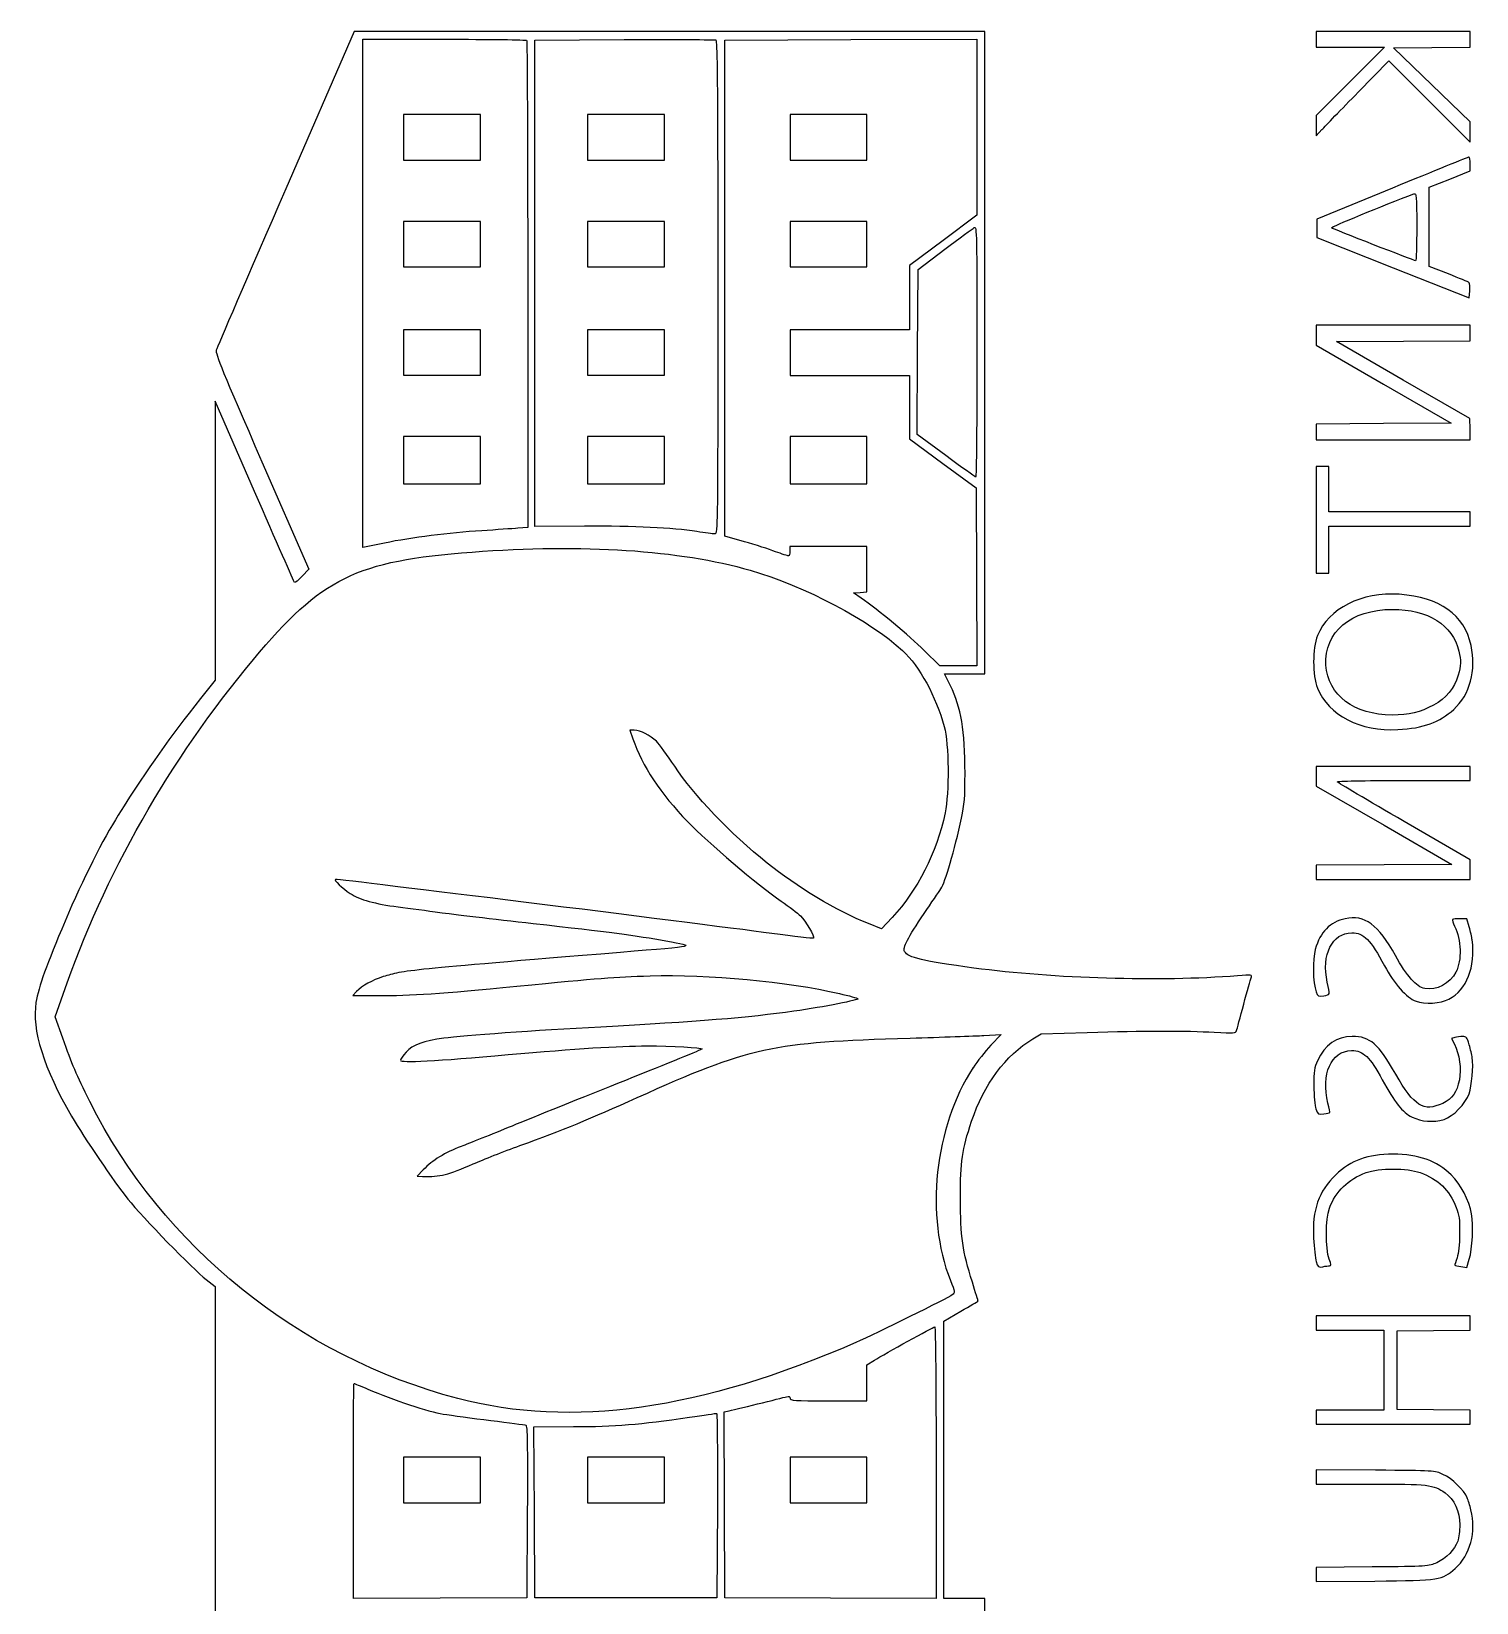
# Model space of a CAD drawing. Extents: x 3.8 to 84.4, y 0.4 to 40.3.
# Drawn here: x 3.75 to 16.94, y 22.92 to 37.26 of the extents above; entities that cross this region are included whole.
import ezdxf

# ---------------------------------------------------------------- set-up
doc = ezdxf.new("R2010")
doc.units = 0
doc.layers.get('0').update_dxf_attribs({"linetype": 'CONTINUOUS'})

msp = doc.modelspace()

# ---------------------------------------------------------------- linework, layer by layer
at = {"color": 7}
for p, q in [((6.698112, 37.263629), (6.074471, 35.828582)), ((9.576173, 37.264158), (6.698112, 37.263629)), ((6.776904, 34.8736), (6.776904, 37.193033)), ((6.776904, 37.193033), (7.520015, 37.193033)), ((8.346808, 37.18595), (9.163991, 37.189681)), ((8.346808, 34.965837), (8.346808, 37.18595)), ((12.454235, 37.264688), (9.576173, 37.264158)), ((10.081274, 37.185858), (11.23178, 37.189535)), ((10.081274, 34.921723), (10.081274, 37.185858)), ((11.23178, 37.189535), (12.38229, 37.193213)), ((12.38229, 37.193213), (12.38229, 36.390009)), ((12.454235, 34.332863), (12.454235, 37.264688)), ((16.181741, 37.264709), (15.479249, 37.264709)), ((15.479249, 37.264709), (15.479249, 37.193025)), ((15.479249, 37.193025), (15.479249, 37.121342)), ((16.883853, 37.264711), (16.181362, 37.264711)), ((16.181362, 37.264711), (16.181741, 37.264709)), ((16.883853, 37.193282), (16.883853, 37.264711)), ((16.883853, 37.121847), (16.883853, 37.193282)), ((15.479249, 37.121342), (15.790948, 37.121342)), ((15.790948, 37.121342), (16.102645, 37.121342)), ((16.102645, 37.121342), (15.790948, 36.809403)), ((16.184228, 37.114174), (16.534041, 37.11801)), ((16.533866, 36.777267), (16.184228, 37.114174)), ((16.534041, 37.11801), (16.883853, 37.121847)), ((15.863389, 36.710497), (16.142694, 36.994974)), ((16.142694, 36.994974), (16.513295, 36.624581)), ((15.790948, 36.809403), (15.479249, 36.497465)), ((16.883505, 36.440357), (16.533866, 36.777267)), ((16.513295, 36.624581), (16.883888, 36.254188)), ((7.5009, 36.504873), (7.149653, 36.504873)), ((7.149653, 36.504873), (7.149653, 36.296995)), ((7.852142, 36.504873), (7.5009, 36.504873)), ((7.852142, 36.296995), (7.852142, 36.504873)), ((9.178277, 36.504873), (8.82703, 36.504873)), ((8.82703, 36.504873), (8.82703, 36.296995)), ((9.529522, 36.504873), (9.178277, 36.504873)), ((9.529522, 36.296995), (9.529522, 36.504873)), ((11.02775, 36.504849), (10.676503, 36.504849)), ((10.676503, 36.504849), (10.676503, 36.296971)), ((11.378995, 36.504873), (11.02775, 36.504849)), ((11.378995, 36.296995), (11.378995, 36.504873)), ((15.479249, 36.497465), (15.479466, 36.404395)), ((16.8837, 36.347271), (16.883505, 36.440357)), ((7.149653, 36.296995), (7.149653, 36.089115)), ((7.852142, 36.089115), (7.852142, 36.296995)), ((8.82703, 36.296995), (8.82703, 36.089115)), ((9.529522, 36.089115), (9.529522, 36.296995)), ((10.676503, 36.296971), (10.676503, 36.089091)), ((11.378995, 36.089091), (11.378995, 36.296995)), ((12.38229, 36.390009), (12.38229, 35.586806)), ((15.479466, 36.404395), (15.479685, 36.311328)), ((15.479685, 36.311328), (15.531883, 36.368673)), ((16.883888, 36.254188), (16.8837, 36.347271)), ((7.149653, 36.089115), (7.5009, 36.089115)), ((7.5009, 36.089115), (7.852142, 36.089115)), ((8.82703, 36.089115), (9.178277, 36.089115)), ((9.178277, 36.089115), (9.529522, 36.089115)), ((10.676503, 36.089091), (11.02775, 36.089091)), ((11.02775, 36.089091), (11.378995, 36.089091)), ((16.87348, 36.117179), (16.87348, 36.117179)), ((16.884233, 35.991862), (16.884233, 36.054825)), ((16.511482, 35.842285), (16.697857, 35.917072)), ((16.697857, 35.917072), (16.884233, 35.991862)), ((16.174571, 35.833842), (15.486414, 35.551111)), ((16.511482, 35.480764), (16.511482, 35.842285)), ((12.38229, 35.586806), (12.074054, 35.356976)), ((7.5009, 35.529987), (7.149653, 35.529987)), ((7.149653, 35.529987), (7.149653, 35.322109)), ((7.852142, 35.529987), (7.5009, 35.529987)), ((7.852142, 35.322109), (7.852142, 35.529987)), ((9.178277, 35.529987), (8.82703, 35.529987)), ((8.82703, 35.529987), (8.82703, 35.322109)), ((9.529522, 35.529987), (9.178277, 35.529987)), ((9.529522, 35.322109), (9.529522, 35.529987)), ((11.02775, 35.529963), (10.676503, 35.529963)), ((10.676503, 35.529963), (10.676503, 35.322085)), ((11.378995, 35.529963), (11.02775, 35.529963)), ((11.378995, 35.322085), (11.378995, 35.529963)), ((15.486414, 35.551111), (15.486414, 35.467135)), ((15.486414, 35.467135), (15.486414, 35.383159)), ((16.511482, 35.119247), (16.511482, 35.480764)), ((7.149653, 35.322109), (7.149653, 35.114228)), ((7.852142, 35.114228), (7.852142, 35.322109)), ((8.82703, 35.322109), (8.82703, 35.114228)), ((9.529522, 35.114228), (9.529522, 35.322109)), ((10.676503, 35.322085), (10.676503, 35.114204)), ((11.378995, 35.114204), (11.378995, 35.322085)), ((12.074319, 35.356939), (11.766083, 35.127108)), ((12.074054, 35.356976), (12.074319, 35.356939)), ((15.486414, 35.383159), (16.181738, 35.107119)), ((11.844959, 35.092699), (12.08868, 35.275973)), ((16.387149, 35.171574), (16.387153, 35.171574)), ((7.149653, 35.114228), (7.5009, 35.114228)), ((7.5009, 35.114228), (7.852142, 35.114228)), ((8.82703, 35.114228), (9.178277, 35.114228)), ((9.178277, 35.114228), (9.529522, 35.114228)), ((10.676503, 35.114204), (11.02775, 35.114204)), ((11.02775, 35.114204), (11.378995, 35.114204)), ((11.766083, 35.127108), (11.766083, 34.833926)), ((11.841237, 34.33952), (11.844959, 35.092699)), ((16.181738, 35.107119), (16.877063, 34.831079)), ((16.687105, 35.050215), (16.511482, 35.119247)), ((6.776904, 32.554168), (6.776904, 34.8736)), ((8.28223, 34.955288), (8.28223, 32.736653)), ((8.346808, 32.745718), (8.346808, 34.965837)), ((10.081274, 32.657583), (10.081274, 34.921723)), ((16.877063, 34.831079), (16.881508, 34.895802)), ((11.766083, 34.833926), (11.766083, 34.540741)), ((16.181741, 34.583773), (15.479249, 34.583773)), ((15.479249, 34.583773), (15.479249, 34.491799)), ((16.181646, 34.58377), (16.181741, 34.583773)), ((16.884136, 34.58377), (16.181646, 34.58377)), ((16.884136, 34.51224), (16.884136, 34.58377)), ((7.5009, 34.540768), (7.149653, 34.540768)), ((7.149653, 34.540768), (7.149653, 34.332887)), ((7.852142, 34.540768), (7.5009, 34.540768)), ((7.852142, 34.332887), (7.852142, 34.540768)), ((9.178277, 34.540768), (8.82703, 34.540768)), ((8.82703, 34.540768), (8.82703, 34.332887)), ((9.529522, 34.540768), (9.178277, 34.540768)), ((9.529522, 34.332887), (9.529522, 34.540768)), ((11.221292, 34.540741), (10.676503, 34.540741)), ((10.676503, 34.540741), (10.676503, 34.332863)), ((11.766083, 34.540741), (11.221292, 34.540741)), ((15.479249, 34.491799), (15.479249, 34.399824)), ((15.665211, 34.433199), (16.274674, 34.436956)), ((16.27406, 34.081954), (15.665211, 34.433199)), ((16.274674, 34.436956), (16.884136, 34.440713)), ((16.884136, 34.440713), (16.884136, 34.51224)), ((7.149653, 34.332887), (7.149653, 34.125007)), ((7.852142, 34.125007), (7.852142, 34.332887)), ((8.82703, 34.332887), (8.82703, 34.125007)), ((9.529522, 34.125007), (9.529522, 34.332887)), ((10.676503, 34.332863), (10.676503, 34.124983)), ((11.837514, 33.586339), (11.841237, 34.33952)), ((12.454235, 31.401034), (12.454235, 34.332863)), ((15.479249, 34.399824), (16.094939, 34.043782)), ((7.149653, 34.125007), (7.5009, 34.125007)), ((7.5009, 34.125007), (7.852142, 34.125007)), ((8.82703, 34.125007), (9.178277, 34.125007)), ((9.178277, 34.125007), (9.529522, 34.125007)), ((10.676503, 34.124983), (11.221292, 34.124983)), ((11.221292, 34.124983), (11.766083, 34.124983)), ((11.766083, 34.124983), (11.766744, 33.834666)), ((16.094939, 34.043782), (16.710629, 33.68774)), ((16.882909, 33.730709), (16.27406, 34.081954)), ((5.429939, 33.88803), (5.429723, 32.614331)), ((5.788141, 33.064779), (5.429939, 33.88803)), ((11.766744, 33.834666), (11.767405, 33.544352)), ((16.883571, 33.633937), (16.882909, 33.730709)), ((7.5009, 33.565879), (7.149653, 33.565879)), ((7.149653, 33.565879), (7.149653, 33.350831)), ((7.852142, 33.565879), (7.5009, 33.565879)), ((7.852142, 33.350831), (7.852142, 33.565879)), ((9.178277, 33.565879), (8.82703, 33.565879)), ((8.82703, 33.565879), (8.82703, 33.350831)), ((9.529522, 33.565879), (9.178277, 33.565879)), ((9.529522, 33.350831), (9.529522, 33.565879)), ((11.02775, 33.565855), (10.676503, 33.565855)), ((10.676503, 33.565855), (10.676503, 33.350807)), ((11.378995, 33.565879), (11.02775, 33.565855)), ((11.378995, 33.350831), (11.378995, 33.565879)), ((12.098423, 33.393307), (11.837514, 33.586339)), ((16.094939, 33.683983), (15.479249, 33.680226)), ((15.479249, 33.680226), (15.479249, 33.608694)), ((15.479249, 33.608694), (15.479249, 33.537163)), ((16.710629, 33.68774), (16.094939, 33.683983)), ((16.884232, 33.537163), (16.883571, 33.633937)), ((11.767405, 33.544352), (12.071326, 33.321036)), ((15.479249, 33.537163), (16.181741, 33.537163)), ((16.181741, 33.537163), (16.884232, 33.537163)), ((5.856612, 33.336075), (6.285638, 32.354018)), ((7.149653, 33.350831), (7.149653, 33.135785)), ((7.852142, 33.135785), (7.852142, 33.350831)), ((8.82703, 33.350831), (8.82703, 33.135785)), ((9.529522, 33.135785), (9.529522, 33.350831)), ((10.676503, 33.350807), (10.676503, 33.135761)), ((11.378995, 33.135761), (11.378995, 33.350831)), ((12.071326, 33.321036), (12.375252, 33.097722)), ((15.536598, 33.293482), (15.479249, 33.293482)), ((15.479249, 33.293482), (15.479249, 32.80604)), ((15.59394, 33.293482), (15.536598, 33.293482)), ((15.59394, 33.085602), (15.59394, 33.293482)), ((7.149653, 33.135785), (7.5009, 33.135785)), ((7.5009, 33.135785), (7.852142, 33.135785)), ((8.82703, 33.135785), (9.178277, 33.135785)), ((9.178277, 33.135785), (9.529522, 33.135785)), ((10.676503, 33.135761), (11.02775, 33.135761)), ((11.02775, 33.135761), (11.378995, 33.135761)), ((12.370973, 33.195496), (12.370942, 33.195496)), ((12.375252, 33.097722), (12.378929, 32.285221)), ((15.59394, 32.877724), (15.59394, 33.085602)), ((16.239089, 32.877724), (15.59394, 32.877724)), ((16.884232, 32.877724), (16.239089, 32.877724)), ((16.884232, 32.813208), (16.884232, 32.877724)), ((8.28223, 32.736653), (8.192637, 32.729182)), ((8.799669, 32.747835), (8.346808, 32.745718)), ((15.479249, 32.80604), (15.479249, 32.318598)), ((15.59394, 32.533647), (15.59394, 32.748695)), ((15.59394, 32.748695), (16.239089, 32.748695)), ((16.239089, 32.748695), (16.884232, 32.748695)), ((16.884232, 32.748695), (16.884232, 32.813208)), ((5.429723, 32.614331), (5.429503, 31.34063)), ((6.974031, 32.593768), (6.776904, 32.554168)), ((9.988191, 32.677127), (9.988187, 32.67699)), ((10.260606, 32.605759), (10.081274, 32.657583)), ((11.027567, 32.562317), (10.676322, 32.562317)), ((10.676322, 32.562317), (10.676322, 32.519306)), ((11.378814, 32.562317), (11.027567, 32.562317)), ((11.378814, 32.355262), (11.378814, 32.562317)), ((15.59394, 32.318598), (15.59394, 32.533647)), ((6.285638, 32.354018), (6.223566, 32.290195)), ((11.378814, 32.148207), (11.378814, 32.355262)), ((12.378929, 32.285221), (12.382607, 31.47272)), ((15.479249, 32.318598), (15.536598, 32.318598)), ((15.536598, 32.318598), (15.59394, 32.318598)), ((11.256951, 32.13937), (11.317884, 32.143788)), ((11.326924, 32.090798), (11.256951, 32.13937)), ((11.317884, 32.143788), (11.378814, 32.148207)), ((12.043321, 31.47272), (11.901025, 31.61332)), ((16.893021, 31.659114), (16.893021, 31.659114)), ((12.212965, 31.47272), (12.043321, 31.47272)), ((12.382607, 31.47272), (12.212965, 31.47272)), ((5.429503, 31.34063), (5.296296, 31.173508)), ((12.141463, 31.289928), (12.086979, 31.401034)), ((12.086979, 31.401034), (12.270609, 31.401034)), ((12.270609, 31.401034), (12.454235, 31.401034)), ((16.775371, 31.386194), (16.775354, 31.386194)), ((9.254352, 30.884607), (9.2157, 30.884824)), ((9.2157, 30.884824), (9.242725, 30.806272)), ((16.181741, 30.555201), (15.479249, 30.555201)), ((15.479249, 30.555201), (15.479249, 30.465192)), ((16.181741, 30.555137), (16.181741, 30.555201)), ((16.884232, 30.555137), (16.181741, 30.555137)), ((16.884232, 30.490621), (16.884232, 30.555137)), ((15.479249, 30.465192), (15.479249, 30.375186)), ((16.274082, 30.426105), (16.884232, 30.426105)), ((16.884232, 30.426105), (16.884232, 30.490621)), ((15.479249, 30.375186), (16.09873, 30.017179)), ((16.09873, 30.017179), (16.718214, 29.659166)), ((16.884232, 29.702406), (16.282064, 30.051355)), ((16.884232, 29.612665), (16.884232, 29.702406)), ((16.09873, 29.655408), (15.479249, 29.651651)), ((15.479249, 29.651651), (15.479249, 29.587291)), ((15.479249, 29.587291), (15.479249, 29.522926)), ((16.718214, 29.659166), (16.09873, 29.655408)), ((16.884232, 29.522926), (16.884232, 29.612665)), ((15.479249, 29.522926), (16.181741, 29.522926)), ((16.181741, 29.522926), (16.884232, 29.522926)), ((11.511544, 29.071428), (11.391499, 29.119627)), ((11.610076, 29.176613), (11.511544, 29.071428)), ((16.854692, 29.164556), (16.792968, 29.164556)), ((16.875912, 29.089287), (16.854692, 29.164556)), ((16.902876, 28.971003), (16.902846, 28.971011)), ((14.761448, 28.64243), (14.761232, 28.642544)), ((3.970197, 28.268185), (4.041933, 28.476219)), ((6.72068, 28.499153), (6.685924, 28.461944)), ((6.685924, 28.461944), (6.914469, 28.461944)), ((4.03816, 28.074798), (3.970197, 28.268185)), ((12.968802, 28.113404), (13.38903, 28.126342)), ((12.447046, 28.098298), (12.604749, 28.107374)), ((12.604749, 28.107374), (12.509837, 28.008316)), ((12.892257, 28.06731), (12.968802, 28.113404)), ((16.744845, 28.080413), (16.713086, 28.071893)), ((16.713086, 28.071893), (16.740533, 28.018074)), ((16.90369, 27.895749), (16.90372, 27.895771)), ((12.347001, 27.80427), (12.347018, 27.804558)), ((7.329571, 26.872434), (7.272901, 26.813252)), ((7.272901, 26.813252), (7.322404, 26.811664)), ((16.897589, 26.469291), (16.897499, 26.469285)), ((16.800819, 25.988866), (16.853602, 25.979023)), ((16.853602, 25.979023), (16.876544, 26.055702)), ((5.34707, 25.871475), (5.429503, 25.807706)), ((5.429503, 25.807706), (5.429503, 20.048142)), ((12.081703, 25.49105), (12.235817, 25.580503)), ((16.181741, 25.537407), (15.479249, 25.537407)), ((15.479249, 25.537407), (15.479249, 25.472894)), ((16.181741, 25.537354), (16.181741, 25.537407)), ((16.884232, 25.537354), (16.181741, 25.537354)), ((16.884232, 25.4731), (16.884232, 25.537354)), ((12.081703, 24.22383), (12.081703, 25.49105)), ((15.479249, 25.472894), (15.479249, 25.408378)), ((15.479249, 25.408378), (15.787486, 25.408378)), ((15.787486, 25.408378), (16.095723, 25.408378)), ((16.095723, 25.408378), (16.095723, 25.042798)), ((16.217579, 25.401181), (16.550905, 25.405018)), ((16.217579, 25.042771), (16.217579, 25.401181)), ((16.550905, 25.405018), (16.884232, 25.408854)), ((16.884232, 25.408854), (16.884232, 25.4731)), ((11.379032, 25.089952), (11.447133, 25.133116)), ((11.379032, 24.926574), (11.379032, 25.089952)), ((16.095723, 25.042798), (16.095723, 24.677215)), ((16.217579, 24.684356), (16.217579, 25.042771)), ((11.379032, 24.763199), (11.379032, 24.926574)), ((11.02779, 24.763199), (11.379032, 24.763199)), ((15.787486, 24.677215), (15.479249, 24.677215)), ((15.479249, 24.677215), (15.479249, 24.612699)), ((16.095723, 24.677215), (15.787486, 24.677215)), ((16.550905, 24.68052), (16.217579, 24.684356)), ((16.884232, 24.676683), (16.550905, 24.68052)), ((16.884232, 24.612435), (16.884232, 24.676683)), ((10.074182, 24.662242), (10.106552, 24.669069)), ((10.07786, 23.813104), (10.074182, 24.662242)), ((15.479249, 24.612699), (15.479249, 24.548183)), ((15.479249, 24.548183), (16.181741, 24.548183)), ((16.181741, 24.548183), (16.884232, 24.548183)), ((16.884232, 24.548183), (16.884232, 24.612435)), ((8.339355, 24.526683), (8.701474, 24.527212)), ((8.343033, 23.745342), (8.339355, 24.526683)), ((7.5009, 24.247122), (7.149653, 24.247122)), ((7.149653, 24.247122), (7.149653, 24.039239)), ((7.852142, 24.247122), (7.5009, 24.247122)), ((7.852142, 24.039239), (7.852142, 24.247122)), ((9.178277, 24.247122), (8.82703, 24.247122)), ((8.82703, 24.247122), (8.82703, 24.039239)), ((9.529522, 24.247122), (9.178277, 24.247122)), ((9.529522, 24.039239), (9.529522, 24.247122)), ((11.027736, 24.247098), (10.676489, 24.247098)), ((10.676489, 24.247098), (10.676489, 24.039215)), ((11.378981, 24.247098), (11.027736, 24.247098)), ((11.378981, 24.039215), (11.378981, 24.247098)), ((12.009848, 24.196803), (12.009848, 22.95659)), ((12.081703, 22.956609), (12.081703, 24.22383)), ((16.020348, 24.129488), (15.479145, 24.133721)), ((15.479145, 24.133721), (15.479145, 24.06856)), ((7.149653, 24.039239), (7.149653, 23.831358)), ((7.852142, 23.831358), (7.852142, 24.039239)), ((8.82703, 24.039239), (8.82703, 23.831358)), ((9.529522, 23.831358), (9.529522, 24.039239)), ((10.676489, 24.039215), (10.676489, 23.831334)), ((11.378981, 23.831334), (11.378981, 24.039215)), ((15.479145, 24.06856), (15.479145, 24.003401)), ((15.479145, 24.003401), (15.971476, 24.003401)), ((6.690872, 22.956614), (6.690872, 23.938789)), ((7.149653, 23.831358), (7.5009, 23.831358)), ((7.5009, 23.831358), (7.852142, 23.831358)), ((8.82703, 23.831358), (9.178277, 23.831358)), ((9.178277, 23.831358), (9.529522, 23.831358)), ((10.081538, 22.963967), (10.07786, 23.813104)), ((10.676489, 23.831334), (11.027736, 23.831334)), ((11.027736, 23.831334), (11.378981, 23.831334)), ((8.278745, 23.749356), (8.275022, 22.964025)), ((8.346756, 22.963996), (8.343033, 23.745342)), ((10.013499, 23.80609), (10.009819, 22.963818)), ((16.892055, 23.766824), (16.892046, 23.766842)), ((15.991681, 23.246319), (15.479151, 23.241901)), ((15.479151, 23.241901), (15.479151, 23.177411)), ((15.479151, 23.177411), (15.479151, 23.112924)), ((15.479151, 23.112924), (16.013187, 23.117819)), ((7.482966, 22.960292), (6.690872, 22.956614)), ((8.275022, 22.964025), (7.482928, 22.960347)), ((7.482928, 22.960347), (7.482966, 22.960292)), ((9.178277, 22.963996), (8.346756, 22.963996)), ((9.1783, 22.963818), (9.178277, 22.963996)), ((10.009819, 22.963818), (9.1783, 22.963818)), ((11.045669, 22.960289), (10.081538, 22.963967)), ((11.045717, 22.960268), (11.045669, 22.960289)), ((12.009848, 22.95659), (11.045717, 22.960268)), ((12.268078, 22.956609), (12.081703, 22.956609)), ((12.454452, 22.956609), (12.268078, 22.956609)), ((12.454452, 20.333021), (12.454452, 22.956609))]:
    msp.add_line(p, q, dxfattribs=at)
for points in [[(7.520015, 37.193033), (7.928724, 37.193033), (8.267428, 37.188747), (8.272683, 37.183482)], [(8.272683, 37.183482), (8.277938, 37.178216), (8.28223, 36.175538), (8.28223, 34.955288)], [(9.163991, 37.189681), (9.613442, 37.191533), (9.989241, 37.19021), (9.999095, 37.186559)], [(9.999095, 37.186559), (10.013329, 37.181108), (10.017028, 36.716233), (10.017028, 34.928414)], [(15.531883, 36.368673), (15.5606, 36.400214), (15.709772, 36.554035), (15.863389, 36.710497)], [(16.87348, 36.117179), (16.867546, 36.11665), (16.553059, 35.989346), (16.174571, 35.833842)], [(16.884233, 36.054825), (16.884233, 36.089451), (16.879394, 36.117512), (16.87348, 36.117179)], [(6.074471, 35.828582), (5.731467, 35.039306), (5.445599, 34.376567), (5.439209, 34.355832)], [(15.619011, 35.47208), (15.610931, 35.478986), (16.088954, 35.675624), (16.371698, 35.781698)], [(16.371698, 35.781698), (16.395095, 35.790482), (16.396785, 35.7704), (16.396785, 35.48134)], [(12.08868, 35.275973), (12.222727, 35.376774), (12.343692, 35.465706), (12.35749, 35.473604)], [(12.35749, 35.473604), (12.38131, 35.48723), (12.38258, 35.42918), (12.38258, 34.33934)], [(16.387153, 35.171574), (16.372524, 35.171574), (15.631368, 35.461523), (15.619011, 35.47208)], [(16.396785, 35.48134), (16.396785, 35.310967), (16.392473, 35.171574), (16.387149, 35.171574)], [(16.874348, 34.970851), (16.867932, 34.976513), (16.783697, 35.012245), (16.687105, 35.050215)], [(10.017028, 34.928414), (10.017028, 32.682665), (10.01698, 32.677127), (9.988191, 32.677127)], [(16.881508, 34.895802), (16.883942, 34.931399), (16.880635, 34.96517), (16.874348, 34.970851)], [(5.439209, 34.355832), (5.429509, 34.324331), (5.49818, 34.156537), (5.856612, 33.336075)], [(12.38258, 34.33934), (12.38258, 33.707597), (12.377347, 33.192869), (12.370973, 33.195496)], [(12.370942, 33.195496), (12.364571, 33.198142), (12.241923, 33.28714), (12.098423, 33.393307)], [(6.153917, 32.233953), (6.149755, 32.238107), (5.985147, 32.61199), (5.788141, 33.064779)], [(7.862286, 32.706348), (7.560901, 32.687113), (7.229697, 32.645121), (6.974031, 32.593768)], [(8.192637, 32.729182), (8.143356, 32.725054), (7.994696, 32.714788), (7.862286, 32.706348)], [(9.826902, 32.69776), (9.595387, 32.734071), (9.265845, 32.750137), (8.799669, 32.747835)], [(7.774052, 32.511996), (8.790463, 32.588659), (9.664732, 32.531151), (10.31432, 32.344956)], [(9.988187, 32.67699), (9.972312, 32.67699), (9.899754, 32.68633), (9.826902, 32.69776)], [(10.544571, 32.515112), (10.486977, 32.536438), (10.359191, 32.577252), (10.260606, 32.605759)], [(5.777909, 31.530063), (6.398614, 32.276016), (6.71612, 32.432203), (7.774052, 32.511996)], [(10.66281, 32.476295), (10.655364, 32.476295), (10.60217, 32.493758), (10.544571, 32.515112)], [(10.676322, 32.519306), (10.676322, 32.495652), (10.670255, 32.476295), (10.66281, 32.476295)], [(6.223566, 32.290195), (6.189427, 32.255093), (6.158084, 32.229783), (6.153917, 32.233953)], [(10.31432, 32.344956), (10.803566, 32.204706), (11.414887, 31.882121), (11.704068, 31.611605)], [(16.238057, 32.125852), (15.895159, 32.150062), (15.589975, 31.995899), (15.491364, 31.74867)], [(11.901025, 31.61332), (11.76633, 31.746413), (11.480101, 31.984469), (11.326924, 32.090798)], [(15.568725, 31.479909), (15.549739, 31.780314), (15.797481, 31.988189), (16.175087, 31.988684)], [(16.175087, 31.988684), (16.499311, 31.988904), (16.725858, 31.846238), (16.782554, 31.605575)], [(16.893021, 31.659114), (16.831043, 31.939596), (16.606137, 32.099865), (16.238057, 32.125852)], [(15.491364, 31.74867), (15.4439, 31.629676), (15.4439, 31.387487), (15.491364, 31.268494)], [(11.704068, 31.611605), (11.859199, 31.466487), (12.008309, 31.194585), (12.084251, 30.918328)], [(16.734181, 31.074308), (16.882795, 31.210132), (16.943139, 31.432305), (16.893021, 31.659114)], [(16.782554, 31.605575), (16.80189, 31.523473), (16.800334, 31.475144), (16.775371, 31.386194)], [(4.041933, 28.476219), (4.418967, 29.569646), (5.006137, 30.602567), (5.777909, 31.530063)], [(16.174515, 31.02399), (15.823174, 31.025048), (15.586191, 31.203602), (15.568725, 31.479909)], [(12.27382, 30.490666), (12.273158, 30.886364), (12.239382, 31.090223), (12.141463, 31.289928)], [(16.775354, 31.386194), (16.742137, 31.267814), (16.667068, 31.176972), (16.550321, 31.113884)], [(5.296296, 31.173508), (5.004513, 30.807428), (4.836656, 30.56988), (4.545046, 30.110346)], [(15.491364, 31.268494), (15.58938, 31.022762), (15.885612, 30.869931), (16.224692, 30.890163)], [(16.550321, 31.113884), (16.430175, 31.048964), (16.323558, 31.023458), (16.174515, 31.02399)], [(16.224692, 30.890163), (16.460129, 30.904213), (16.605596, 30.956791), (16.734181, 31.074308)], [(9.456566, 30.783671), (9.40128, 30.838956), (9.310747, 30.884147), (9.254352, 30.884607)], [(12.084251, 30.918328), (12.126436, 30.764886), (12.130942, 30.310006), (12.092046, 30.129965)], [(9.242725, 30.806272), (9.327777, 30.559072), (9.495485, 30.305275), (9.741755, 30.051093)], [(9.623921, 30.555706), (9.558402, 30.65456), (9.483091, 30.757141), (9.456566, 30.783671)], [(10.468604, 29.670746), (10.132795, 29.942341), (9.797899, 30.293208), (9.623921, 30.555706)], [(12.241546, 30.082073), (12.268962, 30.208242), (12.274189, 30.274375), (12.27382, 30.490666)], [(15.671912, 30.41322), (15.667227, 30.420787), (15.91585, 30.426105), (16.274082, 30.426105)], [(16.282064, 30.051355), (15.95087, 30.243278), (15.676303, 30.406116), (15.671912, 30.41322)], [(12.092046, 30.129965), (12.013174, 29.764734), (11.839857, 29.421916), (11.610076, 29.176613)], [(4.545046, 30.110346), (4.407357, 29.893377), (4.225034, 29.529546), (4.060094, 29.14263)], [(9.741755, 30.051093), (9.932938, 29.853764), (10.376978, 29.475682), (10.595349, 29.32429)], [(12.054079, 29.437683), (12.091875, 29.493722), (12.178079, 29.790047), (12.241546, 30.082073)], [(11.391499, 29.119627), (11.109831, 29.232723), (10.729011, 29.460133), (10.468604, 29.670746)], [(6.526955, 29.522855), (6.504164, 29.522847), (6.593473, 29.437926), (6.661913, 29.394535)], [(10.511009, 29.029404), (9.780959, 29.127808), (6.591175, 29.522887), (6.526955, 29.522855)], [(11.901485, 29.212663), (11.965, 29.306158), (12.033672, 29.407417), (12.054079, 29.437683)], [(6.661913, 29.394535), (6.753405, 29.336519), (6.88582, 29.299708), (7.10048, 29.272615)], [(7.10048, 29.272615), (7.202453, 29.259729), (7.372984, 29.236893), (7.479437, 29.221838)], [(10.595349, 29.32429), (10.667571, 29.274223), (10.747368, 29.213536), (10.772678, 29.189427)], [(4.060094, 29.14263), (3.890353, 28.744448), (3.819546, 28.546347), (3.794109, 28.398482)], [(7.479437, 29.221838), (7.585883, 29.206784), (7.969745, 29.161556), (8.332458, 29.121336)], [(8.332458, 29.121336), (9.024705, 29.044573), (9.271617, 29.012063), (9.543897, 28.961832)], [(10.772678, 29.189427), (10.819877, 29.144472), (10.903897, 28.999983), (10.890583, 28.986666)], [(11.722335, 28.864844), (11.703634, 28.899801), (11.749687, 28.989233), (11.901485, 29.212663)], [(15.744261, 29.164519), (15.604103, 29.133105), (15.517835, 29.044644), (15.471315, 28.884627)], [(16.203203, 28.828247), (16.050094, 29.107882), (15.91927, 29.203738), (15.744261, 29.164519)], [(16.723679, 29.156989), (16.719519, 29.152835), (16.728057, 29.125271), (16.742686, 29.095741)], [(16.792968, 29.164556), (16.759018, 29.164556), (16.727839, 29.161143), (16.723679, 29.156989)], [(10.890583, 28.986666), (10.886511, 28.982592), (10.715688, 29.001827), (10.511009, 29.029404)], [(15.580943, 28.5836), (15.524869, 28.835351), (15.624098, 29.035651), (15.804811, 29.035474)], [(15.804811, 29.035474), (15.912742, 29.035376), (15.976352, 28.971185), (16.102861, 28.734735)], [(16.742686, 29.095741), (16.804769, 28.97027), (16.810213, 28.785048), (16.755016, 28.676836)], [(16.902846, 28.971011), (16.899693, 28.994691), (16.887583, 29.047888), (16.875912, 29.089287)], [(9.128134, 28.856311), (7.173376, 28.695736), (7.150749, 28.693423), (6.963512, 28.635151)], [(9.543897, 28.961832), (9.824674, 28.910032), (9.845057, 28.915205), (9.128134, 28.856311)], [(12.353881, 28.713992), (11.892763, 28.775243), (11.752339, 28.808781), (11.722335, 28.864844)], [(15.471315, 28.884627), (15.444383, 28.791933), (15.448463, 28.581343), (15.478848, 28.496674)], [(16.691082, 28.430163), (16.853513, 28.513668), (16.935699, 28.723535), (16.902876, 28.971003)], [(14.761232, 28.642544), (14.041852, 28.587391), (13.095557, 28.61549), (12.353881, 28.713992)], [(16.102861, 28.734735), (16.191088, 28.569834), (16.302392, 28.444426), (16.390315, 28.410848)], [(16.469728, 28.526622), (16.394992, 28.54046), (16.305011, 28.642311), (16.203203, 28.828247)], [(6.963512, 28.635151), (6.863535, 28.604036), (6.769419, 28.551326), (6.72068, 28.499153)], [(6.914469, 28.461944), (7.218563, 28.461944), (7.48704, 28.480174), (8.181924, 28.548061)], [(8.181924, 28.548061), (8.958733, 28.623936), (9.058076, 28.631648), (9.400531, 28.642679)], [(9.400531, 28.642679), (9.922328, 28.659506), (10.65932, 28.590585), (11.128085, 28.481166)], [(14.885724, 28.625444), (14.895971, 28.651558), (14.890542, 28.652317), (14.761448, 28.64243)], [(14.817433, 28.38307), (14.849095, 28.501346), (14.879827, 28.610415), (14.885724, 28.625444)], [(15.547905, 28.461074), (15.60783, 28.470784), (15.606861, 28.467239), (15.580943, 28.5836)], [(16.755016, 28.676836), (16.700928, 28.570802), (16.578658, 28.506426), (16.469728, 28.526622)], [(11.296985, 28.434065), (11.310431, 28.421683), (10.99037, 28.358961), (10.712324, 28.31948)], [(11.128085, 28.481166), (11.214821, 28.460899), (11.290825, 28.439725), (11.296985, 28.434065)], [(15.478848, 28.496674), (15.49363, 28.455454), (15.498379, 28.453023), (15.547905, 28.461074)], [(16.390315, 28.410848), (16.471177, 28.379969), (16.610883, 28.388941), (16.691082, 28.430163)], [(3.794109, 28.398482), (3.752439, 28.156237), (3.866189, 27.792803), (4.118286, 27.36273)], [(10.712324, 28.31948), (10.300284, 28.260967), (9.819541, 28.221655), (8.948931, 28.175284)], [(14.752227, 28.142243), (14.756431, 28.156425), (14.785768, 28.264795), (14.817433, 28.38307)], [(8.948931, 28.175284), (8.354238, 28.143606), (7.694684, 28.096716), (7.517596, 28.073523)], [(13.38903, 28.126342), (13.907961, 28.142296), (14.293724, 28.142799), (14.54932, 28.127929)], [(14.54932, 28.127929), (14.730513, 28.117319), (14.745145, 28.118351), (14.752227, 28.142243)], [(4.285921, 27.494443), (4.161146, 27.743532), (4.123985, 27.830577), (4.03816, 28.074798)], [(7.517596, 28.073523), (7.33436, 28.049525), (7.232462, 28.011753), (7.172788, 27.945703)], [(8.103074, 27.923025), (8.737011, 27.979702), (9.109011, 28.003205), (9.370802, 28.003109)], [(9.873636, 27.975177), (9.873636, 27.970071), (9.559127, 27.84092), (9.174731, 27.688184)], [(9.281035, 27.530762), (10.305358, 27.99418), (10.509754, 28.038778), (11.77323, 28.074592)], [(9.370802, 28.003109), (9.595106, 28.003014), (9.873636, 27.987552), (9.873636, 27.975177)], [(11.77323, 28.074592), (12.057095, 28.082635), (12.360312, 28.093298), (12.447046, 28.098298)], [(12.334284, 27.31492), (12.446165, 27.651214), (12.64378, 27.917689), (12.892257, 28.06731)], [(12.509837, 28.008316), (12.457632, 27.953836), (12.384354, 27.862018), (12.347001, 27.80427)], [(15.808881, 28.089316), (15.666786, 28.089316), (15.557914, 28.013296), (15.490628, 27.867098)], [(16.205654, 27.745238), (16.046987, 28.023572), (15.971178, 28.089316), (15.808881, 28.089316)], [(16.740533, 28.018074), (16.785628, 27.929674), (16.805317, 27.790128), (16.786156, 27.694703)], [(16.815633, 28.089117), (16.794172, 28.089025), (16.762315, 28.085096), (16.744845, 28.080413)], [(16.875879, 28.014047), (16.856937, 28.08131), (16.850518, 28.089292), (16.815633, 28.089117)], [(16.90372, 27.895771), (16.900084, 27.919451), (16.887559, 27.972651), (16.875879, 28.014047)], [(7.172788, 27.945703), (7.144314, 27.914186), (7.12102, 27.880964), (7.12102, 27.871876)], [(7.12102, 27.871876), (7.12102, 27.847323), (7.445637, 27.864256), (8.103074, 27.923025)], [(15.490628, 27.867098), (15.462456, 27.805894), (15.457675, 27.772356), (15.457923, 27.637712)], [(15.586985, 27.480983), (15.519199, 27.741227), (15.617322, 27.960287), (15.801682, 27.960287)], [(15.801682, 27.960287), (15.9096, 27.960287), (15.969822, 27.903118), (16.082945, 27.693272)], [(16.874943, 27.566129), (16.900004, 27.639125), (16.915629, 27.818189), (16.90369, 27.895749)], [(9.174731, 27.688184), (8.790331, 27.535445), (8.324215, 27.34799), (8.138914, 27.271616)], [(12.347018, 27.804558), (11.993557, 27.258164), (11.907524, 26.45041), (12.140167, 25.862524)], [(16.082945, 27.693272), (16.194137, 27.487008), (16.265693, 27.397497), (16.354914, 27.353033)], [(16.634606, 27.478467), (16.459496, 27.39693), (16.373844, 27.450204), (16.205654, 27.745238)], [(16.786156, 27.694703), (16.762669, 27.577749), (16.721416, 27.518887), (16.634606, 27.478467)], [(15.457923, 27.637712), (15.458065, 27.547055), (15.466025, 27.457594), (15.476603, 27.427273)], [(16.645876, 27.332555), (16.728466, 27.356949), (16.843326, 27.474072), (16.874943, 27.566129)], [(7.644319, 24.784078), (6.191982, 25.165763), (4.950516, 26.167676), (4.285921, 27.494443)], [(8.210595, 27.092784), (8.604683, 27.235545), (8.85371, 27.337439), (9.281035, 27.530762)], [(15.476603, 27.427273), (15.494229, 27.376809), (15.497275, 27.374893), (15.547997, 27.382712)], [(15.604918, 27.393983), (15.607114, 27.395835), (15.599029, 27.434837), (15.586985, 27.480983)], [(4.118286, 27.36273), (4.240753, 27.153799), (4.502542, 26.768532), (4.633122, 26.605059)], [(8.138914, 27.271616), (7.953613, 27.195244), (7.744773, 27.111326), (7.674824, 27.085137)], [(12.232237, 26.61243), (12.232237, 26.956449), (12.245572, 27.048289), (12.334284, 27.31492)], [(15.547997, 27.382712), (15.577136, 27.38721), (15.602757, 27.392263), (15.604918, 27.393983)], [(16.354914, 27.353033), (16.440253, 27.310507), (16.546014, 27.303069), (16.645876, 27.332555)], [(7.674824, 27.085137), (7.529555, 27.03075), (7.411557, 26.958053), (7.329571, 26.872434)], [(7.785856, 26.926136), (7.873589, 26.964948), (8.064723, 27.039939), (8.210595, 27.092784)], [(16.181648, 27.01407), (15.947608, 27.01407), (15.799082, 26.960516), (15.6571, 26.824941)], [(16.712395, 26.824698), (16.58093, 26.954103), (16.41286, 27.01407), (16.181648, 27.01407)], [(7.322404, 26.811664), (7.487064, 26.807034), (7.55405, 26.823597), (7.785856, 26.926136)], [(15.6571, 26.824941), (15.501004, 26.67588), (15.441417, 26.505356), (15.455173, 26.247064)], [(15.599707, 26.521215), (15.656959, 26.67543), (15.770106, 26.785018), (15.935618, 26.846563)], [(15.935618, 26.846563), (16.052035, 26.889851), (16.311454, 26.889851), (16.427873, 26.846563)], [(16.427873, 26.846563), (16.594528, 26.784592), (16.694859, 26.687821), (16.757419, 26.528695)], [(16.897499, 26.469285), (16.876018, 26.591258), (16.798641, 26.739801), (16.712395, 26.824698)], [(4.633122, 26.605059), (4.767539, 26.436784), (5.228278, 25.96337), (5.34707, 25.871475)], [(12.340893, 25.845911), (12.250802, 26.127936), (12.232237, 26.25892), (12.232237, 26.61243)], [(15.598172, 26.057099), (15.563087, 26.149775), (15.563934, 26.425137), (15.599707, 26.521215)], [(16.757419, 26.528695), (16.783687, 26.461856), (16.789103, 26.420314), (16.788468, 26.290067)], [(16.876544, 26.055702), (16.905141, 26.151269), (16.916, 26.364791), (16.897589, 26.469291)], [(16.788468, 26.290067), (16.787807, 26.184096), (16.780213, 26.111386), (16.764921, 26.06841)], [(15.455173, 26.247064), (15.459793, 26.160331), (15.470808, 26.064465), (15.479626, 26.03403)], [(15.479626, 26.03403), (15.49467, 25.98224), (15.49848, 25.979259), (15.539386, 25.987437)], [(15.539386, 25.987437), (15.563418, 25.992252), (15.591665, 25.996168), (15.602157, 25.996168)], [(15.602157, 25.996168), (15.61742, 25.996168), (15.616611, 26.008392), (15.598172, 26.057099)], [(16.764921, 26.06841), (16.752416, 26.033236), (16.74346, 26.003166), (16.745082, 26.001592)], [(16.745082, 26.001592), (16.746617, 26.000004), (16.771773, 25.994289), (16.800819, 25.988866)], [(12.140167, 25.862524), (12.18277, 25.754863), (12.183488, 25.749619), (12.1581, 25.730847)], [(12.392813, 25.67216), (12.394348, 25.673218), (12.371025, 25.751561), (12.340893, 25.845911)], [(12.1581, 25.730847), (12.11571, 25.699504), (11.459198, 25.374892), (11.277534, 25.295454)], [(12.235817, 25.580503), (12.320585, 25.629702), (12.391232, 25.670948), (12.392813, 25.67216)], [(11.447133, 25.133116), (11.542306, 25.193446), (11.983944, 25.437016), (11.998154, 25.437016)], [(11.998154, 25.437016), (12.004591, 25.437016), (12.009848, 24.878923), (12.009848, 24.196803)], [(11.277534, 25.295454), (9.86089, 24.675987), (8.68525, 24.510514), (7.644319, 24.784078)], [(6.690872, 23.938789), (6.690872, 24.478984), (6.693587, 24.920965), (6.696762, 24.920965)], [(6.696762, 24.920965), (6.700003, 24.920965), (6.756456, 24.89792), (6.822207, 24.869752)], [(6.822207, 24.869752), (7.054394, 24.770293), (7.37891, 24.662973), (7.511621, 24.641758)], [(10.106552, 24.669069), (10.153804, 24.679043), (10.606369, 24.789533), (10.644285, 24.800347)], [(10.644285, 24.800347), (10.668227, 24.807173), (10.676541, 24.803575), (10.676541, 24.786377)], [(10.676541, 24.786377), (10.676541, 24.76566), (10.713866, 24.763199), (11.02779, 24.763199)], [(7.511621, 24.641758), (7.584563, 24.63009), (7.779725, 24.604082), (7.945312, 24.583939)], [(7.945312, 24.583939), (8.110898, 24.563804), (8.254499, 24.544474), (8.264423, 24.540997)], [(8.264423, 24.540997), (8.2787, 24.535996), (8.281679, 24.370227), (8.278745, 23.749356)], [(8.701474, 24.527212), (9.081092, 24.527741), (9.304647, 24.546156), (9.758916, 24.613368)], [(9.758916, 24.613368), (9.889021, 24.632604), (10.000364, 24.64836), (10.00634, 24.648362)], [(10.00634, 24.648362), (10.012317, 24.648362), (10.015537, 24.269341), (10.013499, 23.80609)], [(16.636301, 24.091459), (16.562627, 24.124773), (16.55377, 24.125315), (16.020348, 24.129488)], [(15.971476, 24.003401), (16.505809, 24.003401), (16.548058, 23.998479), (16.655985, 23.92369)], [(16.857629, 23.878348), (16.830727, 23.94488), (16.715848, 24.055487), (16.636301, 24.091459)], [(16.655985, 23.92369), (16.737812, 23.866987), (16.791083, 23.750874), (16.790437, 23.63065)], [(16.892046, 23.766842), (16.881974, 23.806268), (16.866474, 23.856446), (16.857629, 23.878348)], [(16.747821, 23.23209), (16.884141, 23.352089), (16.942619, 23.568886), (16.892055, 23.766824)], [(16.790437, 23.63065), (16.790218, 23.579395), (16.781306, 23.512427), (16.770794, 23.48183)], [(16.770794, 23.48183), (16.743739, 23.403246), (16.667179, 23.324406), (16.579362, 23.284702)], [(16.579362, 23.284702), (16.505493, 23.251312), (16.495498, 23.250656), (15.991681, 23.246319)], [(16.013187, 23.117819), (16.615325, 23.123349), (16.626208, 23.125042), (16.747821, 23.23209)]]:
    msp.add_open_spline(points, degree=3, dxfattribs=at)

doc.saveas('drawing.dxf')
